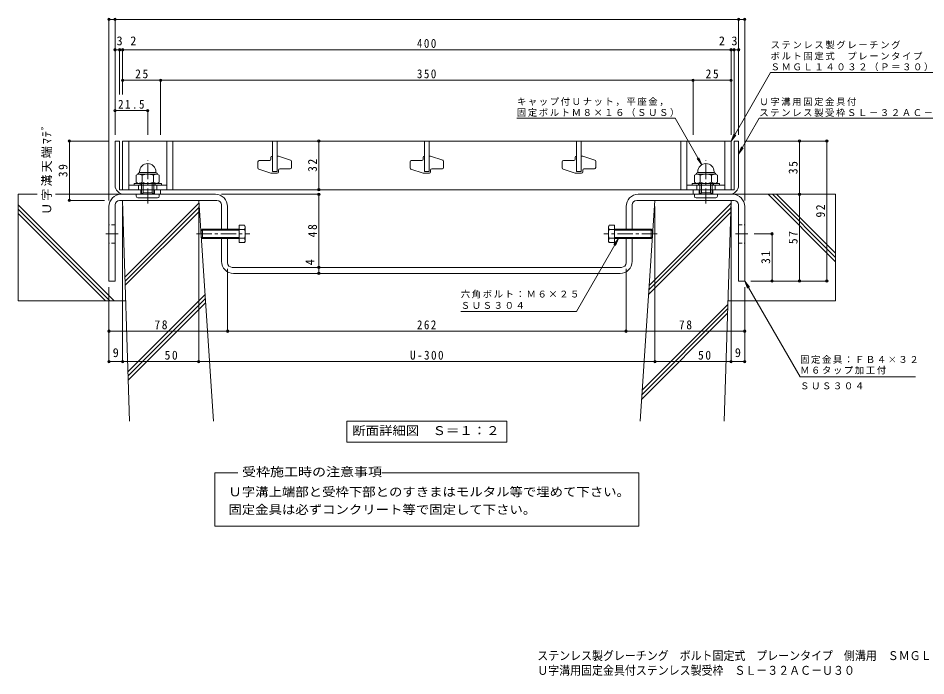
# Model space of a CAD drawing. Units: millimetres at full size. Extents: x -437 to 461, y -392 to 305.
# Drawn here: x -437 to 160, y -392 to 41 of the extents above; entities that cross this region are included whole.
import ezdxf
from ezdxf.enums import TextEntityAlignment as Align

# ---------------------------------------------------------------- set-up
doc = ezdxf.new("R2010")
doc.units = ezdxf.units.MM
doc.header["$LTSCALE"] = 2
doc.header["$PDMODE"] = 32
doc.header["$PDSIZE"] = 1.6
doc.linetypes.add('CHAIN1', pattern=[8, 5, -1, 1, -1])
doc.linetypes.add('DASHED1', pattern=[1.8, 1.2, -0.6])
for name, color, linetype, lineweight in [('D-1_躯体', 2, 'Continuous', 9), ('D-2_仕上', 3, 'Continuous', 9), ('D-4_文字', 7, 'Continuous', 9), ('D-5_建具', 7, 'Continuous', 9), ('D-6_間仕切', 6, 'Continuous', 9), ('D-8_ハッチ', 3, 'Continuous', 9), ('D-A_インテリア', 2, 'Continuous', 9), ('D-B_衛生陶器', 2, 'Continuous', 9)]:
    doc.layers.add(name, color=color, linetype=linetype, lineweight=lineweight)
doc.layers.add('F-0_F-0ﾚｲﾔ', color=2, linetype='Continuous')
doc.styles.add('ＭＳ ゴシック', font='')
doc.styles.get('ＭＳ ゴシック').set_extended_font_data('MS Gothic')

msp = doc.modelspace()

# ---------------------------------------------------------------- linework, layer by layer
at = {"layer": 'D-1_躯体'}
for p, q in [((-373.179, -40.274), (-373.179, -69.274)), ((33.821, -72.074), (33.821, -40.274)), ((33.821, -40.274), (36.821, -40.274)), ((36.821, -40.274), (36.821, -69.274)), ((-356.179, -75.274), (-356.179, -72.274)), ((-347.179, -75.274), (-347.179, -72.274)), ((10.821, -75.274), (10.821, -72.274)), ((19.821, -75.274), (19.821, -72.274))]:
    msp.add_line(p, q, dxfattribs=at)
for points in [[(-370.179, -72.074), (-370.179, -40.274), (-373.179, -40.274)], [(-367.179, -75.274), (-343.179, -75.274), (-343.179, -72.274), (-369.979, -72.274)], [(30.821, -75.274), (6.821, -75.274), (6.821, -72.274), (33.621, -72.274)]]:
    msp.add_lwpolyline(points, dxfattribs=at)
for centre, radius, start, end in [((-367.179, -69.274), 6, 180, 270), ((30.821, -69.274), 6, 270, 0), ((-369.979, -72.074), 0.2, 180, 270), ((33.621, -72.074), 0.2, 270, 0)]:
    msp.add_arc(centre, radius, start, end, dxfattribs=at)
at = {"layer": 'D-2_仕上'}
for p, q in [((-368.179, -40.274), (31.821, -40.274)), ((-368.179, -72.274), (-368.179, -40.274)), ((-364.179, -72.274), (-364.179, -40.274)), ((-339.179, -72.274), (-339.179, -40.274)), ((-335.179, -72.274), (-335.179, -40.274)), ((-269.679, -60.274), (-269.679, -40.274)), ((-266.679, -40.274), (-266.679, -60.274)), ((-169.679, -60.274), (-169.679, -40.274)), ((-166.679, -40.274), (-166.679, -60.274)), ((-69.679, -60.274), (-69.679, -40.274)), ((-66.679, -40.274), (-66.679, -60.274)), ((-1.179, -40.274), (-1.179, -72.274)), ((2.821, -40.274), (2.821, -72.274)), ((27.821, -40.274), (27.821, -72.274)), ((31.821, -40.274), (31.821, -72.274)), ((-278.379, -53.024), (-271.479, -53.024)), ((-270.679, -52.224), (-270.679, -51.074)), ((-269.879, -50.274), (-269.679, -50.274)), ((-257.179, -53.606), (-257.179, -57.724)), ((-178.379, -53.024), (-171.479, -53.024)), ((-170.679, -52.224), (-170.679, -51.074)), ((-169.879, -50.274), (-169.679, -50.274)), ((-157.179, -53.606), (-157.179, -57.724)), ((-78.379, -53.024), (-71.479, -53.024)), ((-70.679, -52.224), (-70.679, -51.074)), ((-69.879, -50.274), (-69.679, -50.274)), ((-57.179, -53.606), (-57.179, -57.724)), ((-279.179, -57.942), (-279.179, -53.824)), ((-270.679, -61.274), (-278.625, -58.703)), ((-265.679, -59.324), (-265.679, -60.474)), ((-257.979, -58.524), (-264.879, -58.524)), ((-179.179, -57.942), (-179.179, -53.824)), ((-170.679, -61.274), (-178.625, -58.703)), ((-165.679, -59.324), (-165.679, -60.474)), ((-157.979, -58.524), (-164.879, -58.524)), ((-79.179, -57.942), (-79.179, -53.824)), ((-70.679, -61.274), (-78.625, -58.703)), ((-65.679, -59.324), (-65.679, -60.474)), ((-57.979, -58.524), (-64.879, -58.524)), ((-266.479, -61.274), (-270.679, -61.274)), ((-269.679, -60.274), (-266.679, -60.274)), ((-166.479, -61.274), (-170.679, -61.274)), ((-169.679, -60.274), (-166.679, -60.274)), ((-66.479, -61.274), (-70.679, -61.274)), ((-69.679, -60.274), (-66.679, -60.274)), ((-339.179, -69.274), (-364.179, -69.274)), ((-357.679, -72.274), (-357.679, -69.274)), ((-345.679, -72.274), (-345.679, -69.274)), ((27.821, -69.274), (2.821, -69.274)), ((9.321, -72.274), (9.321, -69.274)), ((21.321, -72.274), (21.321, -69.274)), ((31.821, -72.274), (-368.179, -72.274))]:
    msp.add_line(p, q, dxfattribs=at)
for points in [[(-266.679, -50.274), (-265.679, -50.274), (-257.733, -52.844)], [(-166.679, -50.274), (-165.679, -50.274), (-157.733, -52.844)], [(-66.679, -50.274), (-65.679, -50.274), (-57.733, -52.844)]]:
    msp.add_lwpolyline(points, dxfattribs=at)
for centre, start, end in [((-278.379, -53.824), 90, 180), ((-271.479, -52.224), 270, 0), ((-269.879, -51.074), 90, 180), ((-257.979, -53.606), 0, 72.07208), ((-178.379, -53.824), 90, 180), ((-171.479, -52.224), 270, 0), ((-169.879, -51.074), 90, 180), ((-157.979, -53.606), 0, 72.07208), ((-78.379, -53.824), 90, 180), ((-71.479, -52.224), 270, 0), ((-69.879, -51.074), 90, 180), ((-57.979, -53.606), 0, 72.07208), ((-278.379, -57.942), 180, 252.07208), ((-264.879, -59.324), 90, 180), ((-257.979, -57.724), 270, 0), ((-178.379, -57.942), 180, 252.07208), ((-164.879, -59.324), 90, 180), ((-157.979, -57.724), 270, 0), ((-78.379, -57.942), 180, 252.07208), ((-64.879, -59.324), 90, 180), ((-57.979, -57.724), 270, 0), ((-266.479, -60.474), 270, 0), ((-166.479, -60.474), 270, 0), ((-66.479, -60.474), 270, 0)]:
    msp.add_arc(centre, 0.8, start, end, dxfattribs=at)
at = {"layer": 'D-4_文字'}
for p, q in [((-377.179, 40.326), (-377.179, -79.274)), ((-377.179, 39.726), (-373.179, 39.726)), ((-373.179, 40.326), (-373.179, -36.274)), ((-373.179, 39.726), (36.821, 39.726)), ((36.821, 40.326), (36.821, -36.274)), ((36.821, 39.726), (40.821, 39.726)), ((40.821, 40.326), (40.821, -79.274)), ((-373.179, 19.726), (-370.179, 19.726)), ((-370.179, 20.326), (-370.179, -9.708)), ((-370.179, 19.726), (-368.179, 19.726)), ((-368.179, 20.326), (-368.179, -9.708)), ((-368.179, 19.726), (31.821, 19.726)), ((31.821, 20.326), (31.821, -36.274)), ((31.821, 19.726), (33.821, 19.726)), ((33.821, 20.326), (33.821, -36.274)), ((33.821, 19.726), (36.821, 19.726)), ((-343.179, 0.326), (-343.179, -36.274)), ((6.821, 0.326), (6.821, -36.274)), ((-368.179, -0.274), (-343.179, -0.274)), ((-343.179, -0.274), (6.821, -0.274)), ((6.821, -0.274), (31.821, -0.274)), ((-373.179, -20.274), (-351.679, -20.274)), ((-351.679, -19.674), (-351.679, -36.274)), ((-403.779, -40.274), (-377.179, -40.274)), ((-403.179, -40.274), (-403.179, -79.274)), ((-239.179, -40.274), (-239.179, -72.274)), ((95.421, -40.274), (40.821, -40.274)), ((76.821, -40.274), (76.821, -75.274)), ((94.821, -40.274), (94.821, -132.274)), ((-238.579, -75.274), (-303.179, -75.274)), ((-239.179, -75.274), (-239.179, -123.274)), ((76.821, -75.274), (76.821, -132.274)), ((-403.779, -79.274), (-380.107, -79.274)), ((-368.179, -185.809), (-368.179, -83.274)), ((-318.179, -185.809), (-318.179, -83.274)), ((-18.179, -185.809), (-18.179, -83.274)), ((31.821, -185.809), (31.821, -83.274)), ((59.421, -101.274), (46.95, -101.274)), ((58.821, -132.274), (58.821, -101.274)), ((-299.179, -165.831), (-299.179, -124.274)), ((-239.179, -123.274), (-239.179, -127.274)), ((-37.179, -165.831), (-37.179, -124.274)), ((-377.179, -185.809), (-377.179, -136.274)), ((40.821, -185.809), (40.821, -136.274)), ((95.421, -132.274), (44.821, -132.274)), ((-377.179, -165.231), (-299.179, -165.231)), ((-299.179, -165.231), (-37.179, -165.231)), ((-37.179, -165.231), (40.821, -165.231)), ((-377.179, -185.209), (-368.179, -185.209)), ((-368.179, -185.209), (-318.179, -185.209)), ((-318.179, -185.209), (-18.179, -185.209)), ((-18.179, -185.209), (31.821, -185.209)), ((31.821, -185.209), (40.821, -185.209))]:
    msp.add_line(p, q, dxfattribs=at)
for p in [(-377.179, 39.726), (-373.179, 39.726), (36.821, 39.726), (40.821, 39.726), (-373.179, 19.726), (-370.179, 19.726), (-368.179, 19.726), (31.821, 19.726), (33.821, 19.726), (36.821, 19.726), (-368.179, -0.274), (-343.179, -0.274), (6.821, -0.274), (31.821, -0.274), (-373.179, -20.274), (-351.679, -20.274), (-403.179, -40.274), (-239.179, -40.274), (76.821, -40.274), (94.821, -40.274), (-239.179, -72.274), (-239.179, -75.274), (76.821, -75.274), (-403.179, -79.274), (58.821, -101.274), (-239.179, -123.274), (-239.179, -127.274), (58.821, -132.274), (76.821, -132.274), (94.821, -132.274), (-377.179, -165.231), (-299.179, -165.231), (-37.179, -165.231), (40.821, -165.231), (-377.179, -185.209), (-368.179, -185.209), (-318.179, -185.209), (-18.179, -185.209), (31.821, -185.209), (40.821, -185.209)]:
    msp.add_point(p, dxfattribs=at)
at = {"layer": 'D-5_建具'}
for p, q in [((57.802, 4.726), (182.806, 4.726)), ((-109.002, -25.274), (-5.002, -25.274)), ((-5.002, -25.274), (12.621, -55.797)), ((50.389, -25.274), (36.821, -48.774)), ((50.389, -25.274), (182.393, -25.274)), ((31.821, -40.274), (34.865, -36.307)), ((36.821, -48.774), (38.735, -44.154)), ((36.821, -48.774), (39.865, -44.807)), ((12.621, -55.797), (9.577, -51.83)), ((12.621, -55.797), (10.708, -51.178)), ((-42.168, -104.274), (-44.082, -108.893)), ((40.821, -132.274), (42.735, -136.893)), ((-69.881, -152.274), (-145.881, -152.274)), ((153.194, -195.274), (77.194, -195.274)), ((-220.779, -224.274), (-115.579, -224.274)), ((-220.779, -224.274), (-220.779, -238.274)), ((-115.579, -224.274), (-115.579, -238.274)), ((-220.779, -238.274), (-115.579, -238.274)), ((-307.637, -258.397), (-292.421, -258.397)), ((-307.637, -293.319), (-307.637, -258.397)), ((-197.707, -258.397), (-28.721, -258.397)), ((-28.721, -258.397), (-28.721, -293.319)), ((-28.721, -293.319), (-307.637, -293.319))]:
    msp.add_line(p, q, dxfattribs=at)
for points in [[(57.802, 4.726), (31.821, -40.274), (33.735, -35.654)], [(-69.881, -152.274), (-42.168, -104.274), (-45.212, -108.24)], [(77.194, -195.274), (40.821, -132.274), (43.865, -136.24)]]:
    msp.add_lwpolyline(points, dxfattribs=at)
at = {"layer": 'D-6_間仕切'}
for p, q in [((-436.859, -75.274), (-436.859, -145.274)), ((-424.277, -75.274), (-436.859, -75.274)), ((-369.189, -75.274), (-412.304, -75.274)), ((32.821, -75.274), (100.521, -75.274)), ((100.521, -119.656), (56.138, -75.274)), ((100.521, -116.828), (58.967, -75.274)), ((100.521, -113.999), (61.795, -75.274)), ((100.521, -75.274), (100.521, -145.274)), ((-373.816, -145.274), (-436.859, -82.231)), ((-368.179, -79.274), (-318.179, -79.274)), ((-368.179, -79.274), (-363.648, -224.274)), ((-366.606, -129.602), (-318.06, -81.056)), ((-308.512, -224.274), (-318.179, -79.274)), ((-27.846, -224.274), (-18.179, -79.274)), ((-21.886, -134.881), (31.76, -81.236)), ((31.821, -79.274), (-18.179, -79.274)), ((31.821, -79.274), (27.29, -224.274)), ((-376.645, -145.274), (-436.859, -85.06)), ((-379.473, -145.274), (-436.859, -87.888)), ((-366.52, -132.344), (-317.883, -83.707)), ((-366.435, -135.087), (-317.707, -86.359)), ((-22.29, -140.942), (31.577, -87.075)), ((-22.088, -137.912), (31.669, -84.155)), ((-364.658, -191.947), (-314.042, -141.33)), ((-366.116, -145.274), (-436.859, -145.274)), ((-364.572, -194.689), (-313.865, -143.982)), ((-364.486, -197.432), (-313.688, -146.634)), ((-26.478, -203.767), (29.686, -147.603)), ((29.759, -145.274), (100.521, -145.274)), ((-26.883, -209.828), (29.503, -153.442)), ((-26.68, -206.798), (29.595, -150.523))]:
    msp.add_line(p, q, dxfattribs=at)
at = {"layer": 'D-8_ハッチ'}
for p, q in [((-369.179, -75.274), (-307.179, -75.274)), ((-29.179, -75.274), (32.821, -75.274)), ((-377.179, -132.274), (-377.179, -83.274)), ((-373.179, -132.274), (-373.179, -82.274)), ((-370.179, -79.274), (-306.179, -79.274)), ((-303.179, -82.274), (-303.179, -98.274)), ((-299.179, -83.274), (-299.179, -98.274)), ((-37.179, -98.274), (-37.179, -83.274)), ((-33.179, -98.274), (-33.179, -82.274)), ((-30.179, -79.274), (33.821, -79.274)), ((36.821, -82.274), (36.821, -132.274)), ((40.821, -83.274), (40.821, -132.274)), ((-303.179, -104.274), (-303.179, -119.274)), ((-299.179, -104.274), (-299.179, -120.274)), ((-37.179, -120.274), (-37.179, -104.274)), ((-33.179, -119.274), (-33.179, -104.274)), ((-296.179, -123.274), (-40.179, -123.274)), ((-295.179, -127.274), (-41.179, -127.274)), ((-377.179, -132.274), (-373.179, -132.274)), ((40.821, -132.274), (36.821, -132.274))]:
    msp.add_line(p, q, dxfattribs=at)
at = {"layer": 'D-8_ハッチ', "linetype": 'DASHED1'}
for p, q in [((-373.179, -95.274), (-377.179, -95.274)), ((36.821, -95.274), (40.821, -95.274)), ((-373.179, -107.274), (-377.179, -107.274)), ((36.821, -107.274), (40.821, -107.274))]:
    msp.add_line(p, q, dxfattribs=at)
at = {"layer": 'D-8_ハッチ', "color": 7, "linetype": 'CHAIN1'}
for p, q in [((-379.307, -101.274), (-371.05, -101.274)), ((34.693, -101.274), (42.95, -101.274))]:
    msp.add_line(p, q, dxfattribs=at)
at = {"layer": 'D-8_ハッチ'}
for centre, radius, start, end in [((-369.179, -83.274), 8, 90, 180), ((-307.179, -83.274), 8, 0, 90), ((-29.179, -83.274), 8, 90, 180), ((32.821, -83.274), 8, 0, 90), ((-370.179, -82.274), 3, 90, 180), ((-306.179, -82.274), 3, 0, 90), ((-30.179, -82.274), 3, 90, 180), ((33.821, -82.274), 3, 0, 90), ((-295.179, -119.274), 8, 180, 270), ((-41.179, -119.274), 8, 270, 0), ((-296.179, -120.274), 3, 180, 270), ((-40.179, -120.274), 3, 270, 0)]:
    msp.add_arc(centre, radius, start, end, dxfattribs=at)
at = {"layer": 'D-A_インテリア', "color": 7, "linetype": 'CHAIN1'}
for p, q in [((-319.579, -101.274), (-284.579, -101.274)), ((-16.779, -101.274), (-51.779, -101.274))]:
    msp.add_line(p, q, dxfattribs=at)
at = {"layer": 'D-A_インテリア'}
for p, q in [((-315.579, -98.274), (-316.579, -99.274)), ((-316.579, -99.274), (-316.579, -103.274)), ((-291.579, -98.874), (-316.179, -98.874)), ((-315.579, -98.274), (-315.579, -104.274)), ((-291.579, -98.274), (-315.579, -98.274)), ((-291.579, -95.5), (-288.083, -95.5)), ((-291.579, -95.5), (-291.579, -107.047)), ((-291.579, -98.387), (-288.083, -98.387)), ((-288.083, -95.5), (-287.579, -96.374)), ((-287.579, -96.374), (-287.579, -106.174)), ((-48.275, -95.5), (-48.779, -96.374)), ((-48.779, -96.374), (-48.779, -106.174)), ((-44.779, -95.5), (-48.275, -95.5)), ((-44.779, -98.387), (-48.275, -98.387)), ((-44.779, -95.5), (-44.779, -107.047)), ((-44.779, -98.274), (-20.779, -98.274)), ((-44.779, -98.874), (-20.179, -98.874)), ((-20.779, -98.274), (-19.779, -99.274)), ((-20.779, -98.274), (-20.779, -104.274)), ((-19.779, -99.274), (-19.779, -103.274)), ((-315.579, -104.274), (-316.579, -103.274)), ((-291.579, -103.674), (-316.179, -103.674)), ((-291.579, -104.274), (-315.579, -104.274)), ((-291.579, -104.16), (-288.083, -104.16)), ((-291.579, -107.047), (-288.083, -107.047)), ((-288.083, -107.047), (-287.579, -106.174)), ((-48.275, -107.047), (-48.779, -106.174)), ((-44.779, -104.16), (-48.275, -104.16)), ((-44.779, -107.047), (-48.275, -107.047)), ((-44.779, -103.674), (-20.179, -103.674)), ((-44.779, -104.274), (-20.779, -104.274)), ((-20.779, -104.274), (-19.779, -103.274))]:
    msp.add_line(p, q, dxfattribs=at)
for centre, radius, start, end in [((-290.583, -96.943), 2.887, 330.00001, 29.99999), ((-296.093, -101.274), 8.514, 340.18087, 19.81913), ((-40.265, -101.274), 8.514, 160.18087, 199.81913), ((-45.775, -96.943), 2.887, 150.00001, 209.99999), ((-290.583, -105.604), 2.887, 330.00001, 29.99999), ((-45.775, -105.604), 2.887, 150.00001, 209.99999)]:
    msp.add_arc(centre, radius, start, end, dxfattribs=at)
at = {"layer": 'D-B_衛生陶器', "color": 7, "linetype": 'CHAIN1'}
for p, q in [((-351.679, -81.355), (-351.679, -52.947)), ((15.321, -81.355), (15.321, -52.947))]:
    msp.add_line(p, q, dxfattribs=at)
at = {"layer": 'D-B_衛生陶器'}
for p, q in [((-357.881, -61.974), (-359.184, -62.726)), ((-359.184, -62.726), (-359.184, -67.321)), ((-358.079, -61.974), (-358.079, -62.088)), ((-345.477, -61.974), (-357.881, -61.974)), ((-357.079, -60.974), (-357.079, -60.474)), ((-346.279, -60.974), (-357.079, -60.974)), ((-355.432, -62.726), (-355.432, -67.321)), ((-347.926, -62.726), (-347.926, -67.321)), ((-346.279, -60.974), (-346.279, -60.474)), ((-345.477, -61.974), (-344.173, -62.726)), ((-345.279, -61.974), (-345.279, -62.088)), ((-344.173, -62.726), (-344.173, -67.321)), ((9.119, -61.974), (7.816, -62.726)), ((7.816, -62.726), (7.816, -67.321)), ((8.921, -61.974), (8.921, -62.088)), ((21.523, -61.974), (9.119, -61.974)), ((9.921, -60.974), (9.921, -60.474)), ((20.721, -60.974), (9.921, -60.974)), ((11.568, -62.726), (11.568, -67.321)), ((19.074, -62.726), (19.074, -67.321)), ((20.721, -60.974), (20.721, -60.474)), ((21.523, -61.974), (22.827, -62.726)), ((21.721, -61.974), (21.721, -62.088)), ((22.827, -62.726), (22.827, -67.321)), ((-360.679, -68.074), (-342.679, -68.074)), ((-357.881, -68.074), (-359.184, -67.321)), ((-356.679, -68.074), (-356.679, -69.274)), ((-355.679, -75.274), (-355.679, -68.074)), ((-354.679, -74.274), (-354.679, -68.074)), ((-348.679, -74.274), (-348.679, -68.074)), ((-347.679, -75.274), (-347.679, -68.074)), ((-346.679, -68.074), (-346.679, -69.274)), ((-345.477, -68.074), (-344.173, -67.321)), ((6.321, -68.074), (24.321, -68.074)), ((9.119, -68.074), (7.816, -67.321)), ((10.321, -68.074), (10.321, -69.274)), ((11.321, -75.274), (11.321, -68.074)), ((12.321, -74.274), (12.321, -68.074)), ((18.321, -74.274), (18.321, -68.074)), ((19.321, -75.274), (19.321, -68.074)), ((20.321, -68.074), (20.321, -69.274)), ((21.523, -68.074), (22.827, -67.321)), ((-359.179, -76.574), (-359.179, -75.274)), ((-358.179, -77.574), (-345.179, -77.574)), ((-355.679, -75.274), (-354.679, -74.274)), ((-354.679, -74.274), (-348.679, -74.274)), ((-347.679, -75.274), (-348.679, -74.274)), ((-344.179, -76.574), (-344.179, -75.274)), ((7.821, -76.574), (7.821, -75.274)), ((8.821, -77.574), (21.821, -77.574)), ((11.321, -75.274), (12.321, -74.274)), ((12.321, -74.274), (18.321, -74.274)), ((19.321, -75.274), (18.321, -74.274)), ((22.821, -76.574), (22.821, -75.274))]:
    msp.add_line(p, q, dxfattribs=at)
for points in [[(-342.679, -68.074), (-342.679, -69.274), (-360.679, -69.274), (-360.679, -68.074)], [(24.321, -68.074), (24.321, -69.274), (6.321, -69.274), (6.321, -68.074)]]:
    msp.add_lwpolyline(points, dxfattribs=at)
for centre, radius, start, end in [((-351.679, -60.474), 5.4, 0, 180), ((15.321, -60.474), 5.4, 0, 180), ((-357.079, -61.974), 1, 90, 180), ((-357.881, -66.337), 4.363, 55.84651, 90.00017), ((-351.679, -71.708), 9.734, 67.32404, 112.67596), ((-345.477, -66.337), 4.363, 89.99983, 124.15349), ((-346.279, -61.974), 1, 0, 90), ((9.921, -61.974), 1, 90, 180), ((9.119, -66.337), 4.363, 55.84651, 90.00017), ((15.321, -71.708), 9.734, 67.32404, 112.67596), ((21.523, -66.337), 4.363, 89.99983, 124.15349), ((20.721, -61.974), 1, 0, 90), ((-357.881, -63.711), 4.363, 269.99983, 304.15349), ((-351.679, -58.339), 9.734, 247.32404, 292.67596), ((-345.477, -63.711), 4.363, 235.84651, 270.00017), ((9.119, -63.711), 4.363, 269.99983, 304.15349), ((15.321, -58.339), 9.734, 247.32404, 292.67596), ((21.523, -63.711), 4.363, 235.84651, 270.00017), ((-358.179, -76.574), 1, 180, 270), ((-345.179, -76.574), 1, 270, 0), ((8.821, -76.574), 1, 180, 270), ((21.821, -76.574), 1, 270, 0)]:
    msp.add_arc(centre, radius, start, end, dxfattribs=at)

# ---------------------------------------------------------------- texts
at = {"layer": 'D-4_文字', "color": 2, "style": 'ＭＳ ゴシック'}
for s, p in [('3', (-372.158, 20.926)), ('2', (-363.146, 20.926)), ('2', (23.823, 20.926)), ('3', (32.056, 20.926)), ('9', (-374.679, -184.009)), ('9', (34.321, -184.009))]:
    msp.add_text(s, height=5.865, dxfattribs=at).set_placement(p, align=Align.BOTTOM_LEFT)
msp.add_text('4', height=5.865, rotation=90, dxfattribs=at).set_placement((-240.379, -121.882), align=Align.BOTTOM_LEFT)
at = {"layer": 'D-4_文字', "color": 2, "char_height": 5.865, "attachment_point": 7, "style": 'ＭＳ ゴシック'}
for s, insert in [('\\T1.27;\\W0.9;400', (-174.679, 20.926)), ('\\T1.27;\\W0.95;25', (-359.929, 0.926)), ('\\T1.27;\\W0.9;350', (-174.679, 0.926)), ('\\T1.27;\\W0.95;25', (15.071, 0.926)), ('\\T1.28;\\W0.9;21.5', (-371.179, -19.074)), ('\\T1.27;\\W0.95;78', (-347.276, -164.031)), ('\\T1.27;\\W0.9;262', (-174.679, -164.031)), ('\\T1.27;\\W0.95;78', (-2.429, -164.031)), ('\\T1.27;\\W0.95;50', (-340.58, -184.009)), ('\\T1.28;\\W0.9;U-300', (-179.179, -184.009)), ('\\T1.27;\\W0.95;50', (10.096, -184.009))]:
    msp.add_mtext(s, dxfattribs=dict(at, insert=insert))
at = {"layer": 'D-4_文字', "color": 2, "char_height": 5.865, "attachment_point": 7, "rotation": 90, "style": 'ＭＳ ゴシック'}
for s, insert in [('\\T1.16;Ｕ字溝天端ﾏﾃﾞ', (-414.503, -88.774)), ('\\T1.27;\\W0.95;32', (-240.379, -60.524)), ('\\T1.27;\\W0.95;39', (-404.379, -64.024)), ('\\T1.27;\\W0.95;35', (75.621, -62.024)), ('\\T1.27;\\W0.95;92', (93.621, -90.524)), ('\\T1.27;\\W0.95;48', (-240.379, -103.524)), ('\\T1.27;\\W0.95;57', (75.621, -108.024)), ('\\T1.27;\\W0.95;31', (57.621, -121.024))]:
    msp.add_mtext(s, dxfattribs=dict(at, insert=insert))
at = {"layer": 'D-5_建具', "color": 2, "style": 'ＭＳ ゴシック'}
for s, width, p in [('断面詳細図\u3000Ｓ＝１：２', 1.1, (-217.179, -235.274)), ('受枠施工時の注意事項', 1.15, (-289.643, -262.366)), ('Ｕ字溝上端部と受枠下部とのすきまはモルタル等で埋めて下さい。', 1.1, (-298.643, -275.507)), ('固定金具は必ずコンクリート等で固定して下さい。', 1.1, (-298.643, -287.167))]:
    msp.add_text(s, height=5.865, dxfattribs=dict(at, width=width)).set_placement(p, align=Align.BOTTOM_LEFT)
at = {"layer": 'D-5_建具', "char_height": 4.399, "attachment_point": 7, "style": 'ＭＳ ゴシック'}
for s, insert in [('\\T1.17;ステンレス製グレーチング', (57.806, 20.225)), ('\\T1.17;ボルト固定式\u3000プレーンタイプ\u3000側溝用', (57.806, 12.828)), ('\\T1.17;ＳＭＧＬ１４０３２（Ｐ＝３０）', (57.806, 5.678)), ('\\T1.17;キャップ付Ｕナット，平座金，', (-109.002, -17.172)), ('\\T1.17;Ｕ字溝用固定金具付', (50.393, -17.172)), ('\\T1.17;固定ボルトＭ８×１６（ＳＵＳ）', (-109.002, -24.322)), ('\\T1.17;ステンレス製受枠ＳＬ－３２ＡＣ－Ｕ３０', (50.393, -24.322)), ('\\T1.17;六角ボルト：Ｍ６×２５', (-145.881, -143.607)), ('\\T1.17;ＳＵＳ３０４', (-145.881, -150.607)), ('\\T1.17;固定金具：ＦＢ４×３２', (77.194, -186.607)), ('\\T1.17;Ｍ６タップ加工付', (77.194, -193.607)), ('\\T1.17;ＳＵＳ３０４', (77.194, -203.494))]:
    msp.add_mtext(s, dxfattribs=dict(at, insert=insert))
at = {"layer": 'F-0_F-0ﾚｲﾔ', "style": 'ＭＳ ゴシック', "width": 0.9}
for s, p in [('ステンレス製グレーチング\u3000ボルト固定式\u3000プレーンタイプ\u3000側溝用\u3000ＳＭＧＬ\u3000１４０３２（Ｐ＝３０）', (-95.565, -383.172)), ('Ｕ字溝用固定金具付ステンレス製受枠\u3000ＳＬ－３２ＡＣ－Ｕ３０', (-95.565, -392.863))]:
    msp.add_text(s, height=5.865, dxfattribs=at).set_placement(p, align=Align.BOTTOM_LEFT)

doc.saveas('drawing.dxf')
